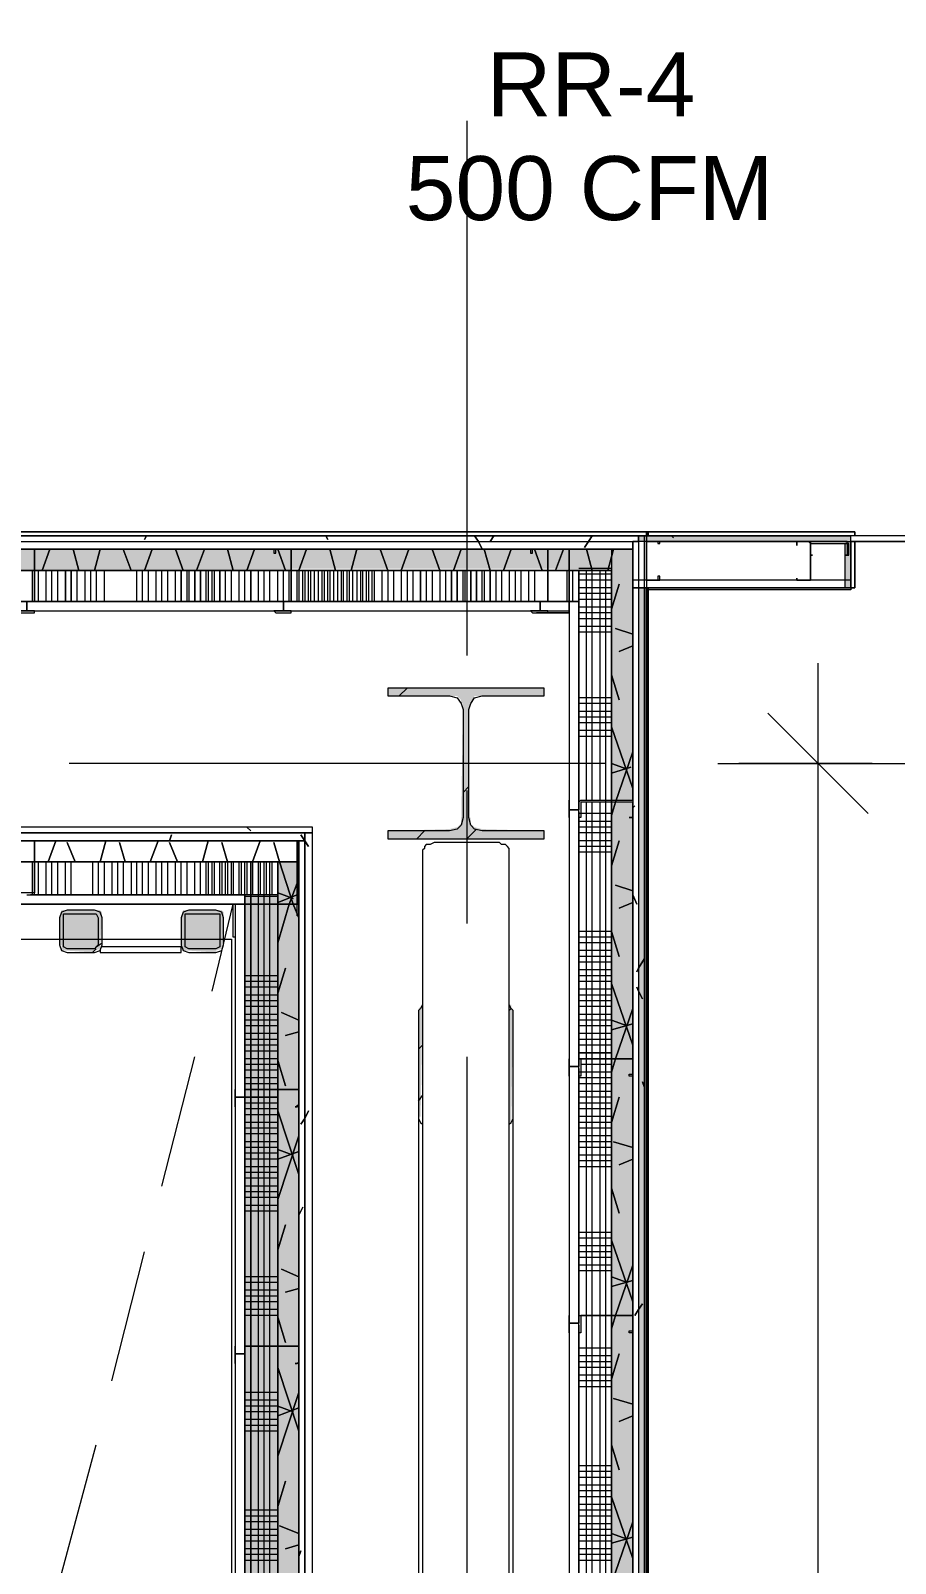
# Model space of a CAD drawing. Header units: metres. Extents: x -2 to 237, y -8 to 52.
# Drawn here: x 43.373 to 45.426, y 31.743 to 35.383 of the extents above; entities that cross this region are included whole.
import ezdxf

# ---------------------------------------------------------------- set-up
doc = ezdxf.new("R2010")
doc.units = ezdxf.units.M
doc.layers.add('HVAC - Ductos', color=5, linetype='Continuous', lineweight=0)
doc.layers.add('PDF3_Text', color=7, linetype='Continuous', lineweight=0)
doc.layers.add('PDF3_Geometry', color=7, linetype='Continuous', lineweight=0, true_color=0xaaaaaa)
doc.layers.add('PDF3_Solid Fills', color=7, linetype='Continuous', lineweight=0, true_color=0xffffff)
doc.styles.add('PDF Helvetica', font='')
doc.styles.get('PDF Helvetica').set_extended_font_data('Helvetica')

msp = doc.modelspace()

# ---------------------------------------------------------------- hatches: boundary and pattern name
at = {"layer": 'PDF3_Solid Fills', "lineweight": 0, "transparency": 33554559}
h = msp.add_hatch(color=256, dxfattribs=at)
h.paths.add_polyline_path([(44.8302, 34.1699), (44.8302, 34.1837), (44.8165, 34.1837), (44.8165, 34.1699)])
h.paths.add_polyline_path([(44.8302, 24.1736), (44.8302, 34.0599), (44.8165, 34.0599), (44.8165, 24.1736)])
for points in [[(44.8348, 34.1699), (45.3069, 34.1699), (45.3069, 34.06), (45.3206, 34.06), (45.3206, 34.1837), (44.8348, 34.1837)], [(41.4339, 34.1058), (41.5852, 34.1058), (43.9872, 34.1012), (43.9915, 34.1012), (43.9915, 34.1058), (44.601, 34.1058), (44.7521, 34.1012), (44.7523, 34.1012), (44.7523, 34.1516), (41.4339, 34.1516)], [(44.5918, 33.8033), (44.5918, 33.8216), (44.2206, 33.8216), (44.2206, 33.8033), (44.3856, 33.8033), (44.3948, 33.7941), (44.3948, 33.7849), (44.3994, 33.7849), (44.3948, 33.5007), (44.3856, 33.4916), (44.3673, 33.4871), (44.2206, 33.4825), (44.2206, 33.4641), (44.5918, 33.4641), (44.5918, 33.4825), (44.4452, 33.4871), (44.4269, 33.4916), (44.4223, 33.4962), (44.4177, 33.4962), (44.4177, 33.5145), (44.4131, 33.5145), (44.4131, 33.7758), (44.4177, 33.7895), (44.4223, 33.7941), (44.4269, 33.8033)], [(44.0052, 24.7786), (43.9594, 24.774), (43.9594, 24.6732), (44.0098, 24.6732), (44.0098, 33.4091), (43.9594, 33.4091), (43.9594, 24.7786)], [(44.0052, 24.7786), (43.9594, 24.774), (43.9594, 24.6732), (44.0098, 24.6732), (44.0098, 33.4091), (43.9594, 33.4091), (43.9594, 24.7786)], [(43.5423, 33.2899), (43.5377, 33.2945), (43.4461, 33.2945), (43.4415, 33.2808), (43.4415, 33.212), (43.4461, 33.212), (43.4461, 33.1983), (43.4598, 33.1983), (43.524, 33.1937), (43.524, 33.1983), (43.5377, 33.2029)], [(43.831, 33.2899), (43.8265, 33.2945), (43.7348, 33.2945), (43.7302, 33.2808), (43.7302, 33.212), (43.7348, 33.212), (43.7348, 33.1983), (43.7485, 33.1983), (43.8127, 33.1937), (43.8127, 33.1983), (43.8265, 33.2029)]]:
    msp.add_hatch(color=256, dxfattribs=at).paths.add_polyline_path(points)
h = msp.add_hatch(color=256, dxfattribs=at)
h.paths.add_polyline_path([(44.7523, 33.5558), (44.8027, 33.5558), (44.8027, 34.1516), (44.7523, 34.1516)])
h.paths.add_polyline_path([(44.8027, 26.8412), (44.7523, 26.8412), (44.7523, 24.0911), (44.8027, 24.0911)])
h.paths.add_polyline_path([(44.7523, 26.8457), (44.8027, 26.8457), (44.8027, 27.4507), (44.7523, 27.4507)])
h.paths.add_polyline_path([(44.7523, 27.4553), (44.8027, 27.4553), (44.8027, 33.5512), (44.7523, 33.5512)])
h = msp.add_hatch(color=256, dxfattribs=at)
h.paths.add_polyline_path([(44.7523, 33.5558), (44.8027, 33.5558), (44.8027, 34.1516), (44.7523, 34.1516)])
h.paths.add_polyline_path([(44.8027, 26.8412), (44.7523, 26.8412), (44.7523, 24.1737), (44.8027, 24.1737)])
h.paths.add_polyline_path([(44.7523, 26.8457), (44.8027, 26.8457), (44.8027, 27.4507), (44.7523, 27.4507)])
h.paths.add_polyline_path([(44.7523, 27.4553), (44.8027, 27.4553), (44.8027, 33.5512), (44.7523, 33.5512)])
h = msp.add_hatch(color=256, dxfattribs=at)
h.paths.add_polyline_path([(43.8814, 24.7786), (43.9593, 24.7786), (43.9593, 33.3312), (43.8814, 33.3312)])
h.paths.add_polyline_path([(43.9593, 24.774), (43.8814, 24.774), (43.8814, 24.7511), (43.9593, 24.7511)])
h = msp.add_hatch(color=256, dxfattribs=at)
h.paths.add_polyline_path([(43.8814, 24.7786), (43.9593, 24.7786), (43.9593, 33.3312), (43.8814, 33.3312)])
h.paths.add_polyline_path([(43.9593, 24.774), (43.8814, 24.774), (43.8814, 24.7511), (43.9593, 24.7511)])
h = msp.add_hatch(color=256, dxfattribs=at)
h.paths.add_polyline_path([(44.5094, 33.0699), (44.5094, 32.7858), (44.514, 32.7949), (44.5185, 33.0598), (44.5185, 33.0608), (44.514, 33.0608), (44.514, 33.0699)])
h.paths.add_polyline_path([(44.294, 32.8041), (44.2986, 32.8041), (44.2986, 32.7903), (44.3031, 33.0653), (44.2986, 33.0653), (44.294, 33.0608)])

# ---------------------------------------------------------------- linework, layer by layer
at = {"layer": 'HVAC - Ductos', "lineweight": 0}
for points in [[(45.2427, 26.204), (45.2427, 33.8812)], [(45.1236, 33.7621), (45.2427, 33.6429), (45.3619, 33.5237)], [(45.0044, 33.6429), (45.2427, 33.6429), (45.481, 33.6429)]]:
    msp.add_lwpolyline(points, dxfattribs=at)
at = {"layer": 'PDF3_Geometry', "lineweight": 0}
for points in [[(7.0265, 47.888), (58.6399, 47.8834), (58.6399, 35.7008), (48.2128, 35.7008), (48.2128, 35.6871), (58.6399, 35.6871), (58.6399, 34.1837), (45.3206, 34.1837), (44.8348, 34.1837), (44.6515, 34.1837), (41.7273, 34.1837)], [(44.4086, 35.1691), (44.4086, 33.8995)], [(41.7548, 34.2937), (41.7548, 34.1837), (44.8348, 34.1837), (44.8348, 34.1929), (45.3298, 34.1929), (45.3298, 34.1837), (45.3298, 34.1929), (44.8348, 34.1929), (44.8348, 34.1837), (44.8348, 34.1653)], [(45.3069, 34.0783), (44.8348, 34.0783), (44.8348, 24.1094), (44.8348, 24.1736), (44.8302, 24.1736), (44.8302, 34.1837), (44.8348, 34.1837), (44.8394, 34.1929), (41.7548, 34.1929), (44.8394, 34.1929), (44.8348, 34.1837), (41.7548, 34.1837), (41.7548, 34.2754), (41.7548, 34.2891)], [(44.8165, 34.1837), (44.8027, 34.1837), (44.6515, 34.1837), (41.4019, 34.1837), (41.2552, 34.1837), (41.2552, 32.6666), (41.1589, 32.6666), (41.1589, 34.1837), (41.1452, 34.1837), (41.1452, 32.6712), (41.1589, 32.6712), (41.1589, 32.6666), (41.2552, 32.6666)], [(41.4019, 34.1699), (41.4019, 34.1837), (44.8302, 34.1837), (41.7273, 34.1837)], [(58.6399, 34.1699), (45.3206, 34.1699), (45.3206, 34.0599), (45.3298, 34.0599), (45.3298, 34.1699), (45.3298, 34.0599), (45.3206, 34.0599), (45.3206, 34.1699), (45.3206, 34.1837), (44.8348, 34.1837), (45.3206, 34.1837), (44.8348, 34.1837), (44.8348, 34.1699), (44.8302, 34.1699), (44.8302, 34.1837), (44.8302, 34.1699), (44.8165, 34.1699), (44.8027, 34.1699), (44.8027, 34.1516), (44.7523, 34.1516), (44.6515, 34.1516), (44.601, 34.1516), (44.7523, 34.1516), (44.7523, 34.1012), (44.6515, 34.1012), (44.601, 34.1012), (43.9915, 34.1012), (43.3818, 34.1012), (42.7723, 34.1012)], [(44.6515, 34.1837), (44.8027, 34.1837), (44.8165, 34.1837), (44.8302, 34.1837)], [(44.8348, 34.1837), (44.8302, 34.1837), (44.8348, 34.1837)], [(45.3206, 34.1837), (44.8348, 34.1837), (45.3206, 34.1837)], [(45.2198, 34.1699), (45.3206, 34.1699), (45.3206, 34.1837), (44.8348, 34.1837)], [(44.8348, 23.9902), (44.8348, 23.9857), (45.261, 23.9857), (45.3756, 23.9857), (45.3756, 24.1094), (44.8348, 24.1094), (44.8348, 34.0599), (45.3206, 34.0599), (45.3206, 34.1699), (58.6399, 34.1699), (58.6399, 24.0086), (57.0037, 24.0086), (57.0037, 23.9902), (58.6399, 23.9902), (58.6399, 22.5006), (57.5812, 22.5006), (57.5812, 22.4869), (58.6399, 22.4869), (58.6399, 10.1851), (7.0265, 10.1851)], [(44.8348, 24.0086), (41.4202, 24.0086), (41.4202, 24.0224), (41.5852, 24.0224), (42.1627, 24.0224), (41.5852, 24.0224), (41.4339, 24.0224), (41.4339, 24.0728), (41.4339, 24.1736), (41.4339, 34.005), (41.4339, 34.1012), (41.4339, 34.1516), (42.1214, 34.1516), (41.4202, 34.1516), (41.4202, 34.1699), (44.8027, 34.1699), (44.8027, 34.1516), (44.601, 34.1516)], [(45.7882, 24.0086), (45.7882, 23.9902), (45.4077, 23.9902), (45.4077, 24.0086), (44.8348, 24.0086), (44.8348, 23.9948), (44.8348, 23.9994), (44.8348, 24.0086), (41.4202, 24.0086), (41.4202, 24.0224), (41.4202, 24.1736), (41.4202, 34.005), (41.4202, 34.1516), (41.4202, 34.1699), (44.6515, 34.1699), (44.8027, 34.1699), (44.8165, 34.1699)], [(43.9548, 34.1516), (43.3818, 34.1516)], [(44.5644, 34.1516), (43.9915, 34.1516)], [(44.8027, 33.5558), (44.8027, 34.1516), (44.7523, 34.1516), (44.7523, 33.5512), (44.7523, 32.9416), (44.7523, 32.332), (44.7523, 31.7224), (44.7523, 31.1128), (44.7523, 30.5033), (44.7523, 29.8937), (44.7523, 29.2841), (44.7523, 28.6745)], [(45.3069, 34.1699), (45.2198, 34.1699), (45.3206, 34.1699), (45.3206, 34.0783), (44.8348, 34.0783), (44.8027, 34.0783)], [(44.8027, 34.0599), (44.8027, 33.5558), (44.8027, 34.1516), (44.8027, 34.1699), (44.8165, 34.1699), (44.8165, 24.1736), (44.8027, 24.1736), (44.8027, 24.4028), (44.8027, 25.0124), (44.8027, 25.622), (44.8027, 26.2316), (44.8027, 26.8412), (44.8027, 26.2316), (44.8027, 25.622), (44.8027, 25.0124), (44.8027, 24.4028), (44.8027, 24.1736), (44.8165, 24.1736)], [(44.8623, 34.1699), (45.1923, 34.1699)], [(45.3069, 34.0599), (45.3069, 34.1653)], [(42.7723, 34.1012), (43.3818, 34.1012), (43.9915, 34.1012), (44.601, 34.1012), (44.6515, 34.1012), (44.6744, 34.1012), (44.7523, 34.1012), (44.7523, 33.5512), (44.7523, 32.9416), (44.7523, 32.332), (44.7523, 31.7224)], [(44.7523, 28.6745), (44.7523, 29.2841), (44.7523, 29.8937), (44.7523, 30.5033), (44.7523, 31.1128), (44.7523, 31.7224), (44.7523, 32.332), (44.7523, 32.9416), (44.7523, 33.5512), (44.7523, 34.1012), (44.6744, 34.1012), (44.6744, 33.5329), (44.6744, 34.0279), (44.6515, 34.0279), (44.6515, 24.1736)], [(44.8302, 34.0599), (44.8302, 24.1736), (44.8348, 24.1736), (44.8348, 24.1506), (44.8348, 24.1094), (44.8394, 24.114), (45.3756, 24.114), (45.3756, 24.1094), (45.3756, 23.9994), (45.3756, 23.9857), (45.261, 23.9857), (44.8348, 23.9857), (44.8348, 23.9902), (41.9289, 23.9902), (44.8348, 23.9902), (44.8348, 23.9948), (41.9106, 23.9948), (41.9106, 23.8986), (41.1452, 23.8986)], [(44.8165, 34.0599), (44.8165, 24.1736), (44.8302, 24.1736)], [(45.3206, 34.0599), (45.0273, 34.0599), (45.3206, 34.0599), (45.3206, 34.0553), (44.8348, 34.0553), (44.8348, 34.0599), (45.3069, 34.0599), (45.3206, 34.0599), (45.3206, 34.0553), (44.8348, 34.0553), (44.8348, 34.0599)], [(44.8348, 34.0599), (45.3206, 34.0599), (44.8348, 34.0599)], [(41.5622, 33.4091), (41.5622, 33.4595), (41.5622, 34.005), (41.5622, 34.0279), (41.5852, 34.0279), (42.1627, 34.0279), (42.7723, 34.0279), (43.3818, 34.0279), (43.9915, 34.0279), (44.601, 34.0279), (44.6515, 34.0279), (44.6744, 34.0279), (44.6744, 33.5329)], [(41.5852, 24.1736), (41.5852, 24.5906), (44.0418, 24.5906), (44.0418, 24.609), (44.0418, 24.774), (44.0418, 33.3083), (44.0418, 33.4779), (44.0418, 33.4916), (41.5852, 33.4916), (41.5852, 34.005), (44.6515, 34.005), (44.6515, 24.1736)], [(44.2481, 33.8033), (44.2665, 33.8216)], [(44.7386, 33.6429), (43.4644, 33.6429)], [(45.3711, 33.6429), (45.0548, 33.6429)], [(44.3994, 33.5741), (44.4131, 33.5879)], [(44.4086, 33.5787), (44.4086, 33.2625)], [(44.6515, 33.5512), (44.6515, 33.5558), (44.6515, 33.5512)], [(44.6744, 33.5283), (44.6744, 32.9233)], [(44.8027, 27.4553), (44.8027, 28.0649), (44.8027, 28.6745), (44.8027, 29.2841), (44.8027, 29.8937), (44.8027, 30.5033), (44.8027, 31.1128), (44.8027, 31.7224), (44.8027, 32.332), (44.8027, 32.9416), (44.8027, 33.5512)], [(43.9594, 28.6012), (43.9594, 29.2108), (43.9594, 29.8203), (43.9594, 30.43), (43.9594, 31.0395), (43.9594, 31.6491), (43.9594, 32.2587), (43.9594, 32.8683), (43.9594, 33.3083), (43.9594, 33.3312), (43.9594, 33.4091), (43.3818, 33.4091), (42.7723, 33.4091), (42.1627, 33.4091), (41.5852, 33.4091), (41.5622, 33.4091), (41.5622, 33.4595), (41.5852, 33.4595)], [(44.0098, 24.774), (44.0098, 33.3083), (44.0098, 33.4091), (44.0098, 33.4595), (41.5852, 33.4595), (41.5852, 33.4779), (44.0235, 33.4779), (44.0235, 33.4595), (44.0235, 33.3083), (44.0235, 24.774)], [(43.3452, 33.4595), (43.3818, 33.4595), (43.3818, 33.3358), (43.3406, 33.3358)], [(43.3635, 33.3312), (43.3818, 33.3312), (43.3818, 33.3358), (43.3818, 33.4595), (43.3452, 33.4595)], [(44.2894, 33.4641), (44.3077, 33.4825)], [(44.4086, 33.4641), (44.4314, 33.4871)], [(44.5094, 29.4674), (44.5094, 33.4366), (44.5094, 33.4412), (44.5048, 33.4458), (44.5002, 33.4504), (44.4956, 33.4504), (44.491, 33.4504), (44.4864, 33.455), (44.3306, 33.455), (44.3214, 33.4504), (44.3168, 33.4504), (44.3123, 33.4504), (44.3077, 33.4458), (44.3077, 33.4412), (44.3031, 33.4366), (44.3031, 29.4674)], [(43.8585, 33.3083), (43.8814, 33.3083), (43.8814, 24.7786), (43.8814, 33.3083), (43.8814, 33.3312), (43.3727, 33.3312), (43.8814, 33.3312), (43.8814, 33.3083), (41.5852, 33.3083), (41.5852, 33.3312), (42.1306, 33.3312), (41.5852, 33.3312), (41.5622, 33.3312), (41.5622, 33.4091), (41.5852, 33.4091), (42.1627, 33.4091), (42.7723, 33.4091), (43.3818, 33.4091), (43.9594, 33.4091), (43.9594, 33.3312), (43.3727, 33.3312)], [(44.0098, 24.6732), (44.0098, 33.4091), (44.0052, 33.4091), (43.9594, 33.4091), (43.9594, 33.3083), (43.9594, 32.8683), (43.9594, 32.2587), (43.9594, 31.6491), (43.9594, 31.0395), (43.9594, 30.43), (43.9594, 29.8203), (43.9594, 29.2108), (43.9594, 28.6012)], [(43.9594, 27.9916), (43.9594, 28.6012), (43.9594, 29.2108), (43.9594, 29.8203), (43.9594, 30.43), (43.9594, 31.0395), (43.9594, 31.6491), (43.9594, 32.2587), (43.9594, 32.8683), (43.9594, 33.3083), (43.9594, 33.3312), (43.8814, 33.3312), (43.8814, 33.3083), (43.8814, 24.7786)], [(41.5852, 32.4374), (41.5852, 33.3083), (43.8585, 33.3083)], [(43.3635, 33.3083), (43.3818, 33.3083), (43.3452, 33.3083)], [(43.3452, 33.3083), (43.3818, 33.3083), (43.3635, 33.3083)], [(43.8035, 33.102), (43.854, 33.3083)], [(41.6585, 33.2257), (43.8494, 33.2257), (43.8494, 30.5262), (41.6585, 30.5262), (41.6585, 33.2257), (43.8494, 33.2257), (43.8494, 30.5262), (41.6585, 30.5262), (41.6585, 33.2257), (41.6677, 33.2303)], [(43.5194, 33.1937), (43.5285, 33.2029)], [(43.5285, 33.2075), (43.5423, 33.2166)], [(43.5377, 33.1983), (43.5377, 33.1937), (43.7302, 33.1937), (43.7302, 33.2075), (43.5423, 33.2075)], [(43.8585, 33.2303), (43.8585, 24.852)], [(43.8585, 33.2303), (43.8585, 24.852)], [(44.3031, 33.0699), (44.2986, 33.0608), (44.294, 33.0562), (44.294, 33.047), (44.294, 33.0379), (44.294, 32.8133), (44.294, 32.8041), (44.294, 32.7995), (44.2986, 32.7903), (44.3031, 32.7858)], [(44.5094, 32.7858), (44.514, 32.7903), (44.5186, 32.7995), (44.5186, 32.8041), (44.5186, 32.8133), (44.5186, 33.0379), (44.5186, 33.047), (44.5186, 33.0562), (44.514, 33.0608), (44.5094, 33.0699)], [(44.5094, 33.0562), (44.514, 33.0608)], [(43.6844, 32.6391), (43.7622, 32.9462)], [(44.294, 32.9645), (44.3031, 32.9737)], [(44.4086, 32.9462), (44.4086, 31.6766)], [(44.6744, 32.9187), (44.6744, 32.3137)], [(44.6515, 32.905), (44.6515, 32.9004), (44.6515, 32.905)], [(44.294, 32.8407), (44.3031, 32.8545)], [(43.8585, 32.8316), (43.8585, 32.827), (43.8585, 32.8316)], [(43.8585, 32.8316), (43.8585, 32.827), (43.8585, 32.8316)], [(44.294, 32.8133), (44.294, 29.3254), (44.294, 29.3208), (44.294, 29.3162), (44.2986, 29.3116), (44.3077, 29.307), (44.3123, 29.3024), (44.3214, 29.3024), (44.491, 29.3024), (44.5002, 29.3024), (44.5048, 29.307), (44.514, 29.3116), (44.5186, 29.3162), (44.5186, 29.3208), (44.5186, 29.3254), (44.5186, 32.8133)], [(43.5652, 32.1762), (43.6431, 32.4833)], [(44.6515, 32.3137), (44.6515, 32.3183)], [(44.6515, 32.2953), (44.6515, 32.2907), (44.6515, 32.2953)], [(44.6744, 32.3091), (44.6744, 31.7041)], [(43.4461, 31.7179), (43.5285, 32.0249)]]:
    msp.add_lwpolyline(points, dxfattribs=at)
for points in [[(41.4019, 34.1699), (44.8165, 34.1699), (44.8165, 34.1837), (41.4019, 34.1837)], [(44.8165, 24.1736), (44.8302, 24.1736), (44.8302, 34.1837), (44.8165, 34.1837)], [(44.8394, 34.1929), (44.8394, 34.1837)], [(44.8806, 34.1837), (44.8852, 34.1837), (44.8944, 34.1837), (44.9081, 34.1837), (44.9219, 34.1837), (44.9356, 34.1837), (44.9494, 34.1837), (44.9631, 34.1837), (44.9769, 34.1837), (44.986, 34.1837), (44.9906, 34.1837), (44.986, 34.1837), (44.9769, 34.1837), (44.9631, 34.1837), (44.9494, 34.1837), (44.9356, 34.1837), (44.9219, 34.1837), (44.9081, 34.1837), (44.8944, 34.1837), (44.8852, 34.1837)], [(44.8806, 34.1837), (44.8852, 34.1837), (44.8944, 34.1837), (44.9081, 34.1837), (44.9219, 34.1837), (44.9356, 34.1837), (44.9494, 34.1837), (44.9631, 34.1837), (44.9769, 34.1837), (44.986, 34.1837), (44.9906, 34.1837), (44.986, 34.1837), (44.9769, 34.1837), (44.9631, 34.1837), (44.9494, 34.1837), (44.9356, 34.1837), (44.9219, 34.1837), (44.9081, 34.1837), (44.8944, 34.1837), (44.8852, 34.1837)], [(45.0273, 34.1837), (45.0364, 34.1837), (45.0456, 34.1837), (45.0548, 34.1837), (45.0686, 34.1837), (45.0869, 34.1837), (45.1006, 34.1837), (45.1144, 34.1837), (45.1282, 34.1837), (45.1373, 34.1837), (45.1418, 34.1837), (45.1373, 34.1837), (45.1282, 34.1837), (45.1144, 34.1837), (45.1006, 34.1837), (45.0869, 34.1837), (45.0686, 34.1837), (45.0548, 34.1837), (45.0456, 34.1837), (45.0364, 34.1837)], [(45.0273, 34.1837), (45.0364, 34.1837), (45.0456, 34.1837), (45.0548, 34.1837), (45.0686, 34.1837), (45.0869, 34.1837), (45.1006, 34.1837), (45.1144, 34.1837), (45.1282, 34.1837), (45.1373, 34.1837), (45.1418, 34.1837), (45.1373, 34.1837), (45.1282, 34.1837), (45.1144, 34.1837), (45.1006, 34.1837), (45.0869, 34.1837), (45.0686, 34.1837), (45.0548, 34.1837), (45.0456, 34.1837), (45.0364, 34.1837)], [(43.3406, 34.0279), (43.3635, 34.0279), (43.3635, 34.005), (43.3818, 34.005), (43.3452, 34.005), (43.3406, 34.005), (43.3452, 34.005), (43.3498, 34.005), (43.3452, 34.005), (43.3406, 34.005), (43.3452, 34.0004), (43.3818, 34.0004), (43.3818, 34.005), (43.3635, 34.005), (43.3635, 34.0279), (43.3818, 34.0279), (43.3818, 34.1516), (43.3452, 34.1516), (43.3406, 34.1516), (43.3406, 34.1425), (43.3406, 34.1516), (43.3452, 34.1516), (43.3818, 34.1516), (43.3818, 34.0279)], [(43.9548, 34.1516), (43.3818, 34.1516)], [(43.9502, 34.0279), (43.9731, 34.0279), (43.9731, 34.005), (43.9915, 34.005), (43.9548, 34.005), (43.9594, 34.005), (43.9548, 34.005), (43.9502, 34.005), (43.9548, 34.0004), (43.9915, 34.0004), (43.9915, 34.005), (43.9731, 34.005), (43.9731, 34.0279), (43.9915, 34.0279), (43.9915, 34.1516), (43.9548, 34.1516), (43.9502, 34.1516), (43.9502, 34.1425), (43.9548, 34.1425), (43.9548, 34.1516), (43.9915, 34.1516), (43.9915, 34.0279)], [(44.5644, 34.1516), (43.9915, 34.1516)], [(44.5598, 34.0279), (44.5827, 34.0279), (44.5827, 34.005), (44.601, 34.005), (44.5644, 34.005), (44.569, 34.005), (44.5644, 34.005), (44.5598, 34.005), (44.5644, 34.0004), (44.601, 34.0004), (44.601, 34.005), (44.5827, 34.005), (44.5827, 34.0279), (44.601, 34.0279), (44.601, 34.1516), (44.5644, 34.1516), (44.5598, 34.1516), (44.5598, 34.1425), (44.5644, 34.1425), (44.5644, 34.1516), (44.601, 34.1516), (44.601, 34.0279)], [(44.6515, 34.1516), (44.624, 34.1516), (44.6515, 34.1516), (44.6515, 34.0004), (44.5736, 34.0004), (44.6515, 34.0004)], [(44.6515, 34.1516), (44.6515, 34.0783), (44.6515, 34.1516), (44.8027, 34.1516)], [(44.8027, 34.1287), (44.8027, 34.1516)], [(44.8027, 34.0783), (44.8027, 34.1516), (44.8027, 34.0783), (44.8027, 34.0599), (44.8165, 34.0599), (44.8302, 34.0599), (44.8348, 34.0599), (44.8027, 34.0599)], [(44.8668, 34.1699), (44.8348, 34.1699), (44.8348, 34.1653), (44.8348, 34.0783), (44.8668, 34.0783), (44.8668, 34.0875), (44.8623, 34.0875), (44.8623, 34.0783), (44.8348, 34.0783), (44.8348, 34.1653), (44.8348, 34.1699), (44.8623, 34.1699), (44.8623, 34.1653), (44.8668, 34.1653)], [(44.8623, 34.1699), (45.1923, 34.1699)], [(45.1923, 34.0783), (45.2198, 34.0783), (45.2244, 34.0783), (45.2244, 34.1653), (45.2244, 34.1699), (45.2198, 34.1699), (45.1923, 34.1699), (45.1923, 34.1608), (45.1923, 34.1699), (45.2198, 34.1699), (45.2244, 34.1653), (45.2244, 34.0783), (45.2198, 34.0783), (45.1923, 34.0783), (45.1923, 34.0829)], [(45.316, 34.1379), (45.316, 34.1653), (45.3114, 34.1653), (45.3114, 34.1699), (45.2244, 34.1699), (45.2244, 34.1653), (45.2244, 34.1379), (45.229, 34.1379), (45.2244, 34.1379), (45.2244, 34.1653), (45.3114, 34.1653), (45.3114, 34.1379), (45.3069, 34.1379)], [(41.4843, 34.0279), (41.5852, 34.0279), (42.1627, 34.0279), (42.7723, 34.0279), (43.3818, 34.0279), (43.9915, 34.0279), (44.601, 34.0279), (44.6515, 34.0279), (44.6744, 34.0279), (44.6744, 34.1012), (44.6515, 34.1012), (44.601, 34.1012), (43.9915, 34.1012), (43.3818, 34.1012), (42.7723, 34.1012), (42.1627, 34.1012), (41.5852, 34.1012), (41.4843, 34.1012)], [(44.8348, 34.0783), (44.8348, 34.0599), (45.3206, 34.0599), (45.3206, 34.0783)], [(44.8394, 24.114), (44.8394, 34.0599), (44.8394, 24.114), (45.3756, 24.114), (45.3756, 24.1094), (44.8348, 24.1094), (44.8348, 33.9362), (44.8348, 24.1094)], [(44.9906, 34.0599), (44.986, 34.0599), (44.9769, 34.0599), (44.9631, 34.0599), (44.9494, 34.0599), (44.9356, 34.0599), (44.9219, 34.0599), (44.9081, 34.0599), (44.8944, 34.0599), (44.8852, 34.0599), (44.8806, 34.0599), (44.8852, 34.0599), (44.8944, 34.0599), (44.9081, 34.0599), (44.9219, 34.0599), (44.9356, 34.0599), (44.9494, 34.0599), (44.9631, 34.0599), (44.9769, 34.0599), (44.986, 34.0599)], [(44.9906, 34.0599), (44.986, 34.0599), (44.9769, 34.0599), (44.9631, 34.0599), (44.9494, 34.0599), (44.9356, 34.0599), (44.9219, 34.0599), (44.9081, 34.0599), (44.8944, 34.0599), (44.8852, 34.0599), (44.8806, 34.0599), (44.8852, 34.0599), (44.8944, 34.0599), (44.9081, 34.0599), (44.9219, 34.0599), (44.9356, 34.0599), (44.9494, 34.0599), (44.9631, 34.0599), (44.9769, 34.0599), (44.986, 34.0599)], [(45.1418, 34.0599), (45.1373, 34.0599), (45.1282, 34.0599), (45.1144, 34.0599), (45.1006, 34.0599), (45.0869, 34.0599), (45.0686, 34.0599), (45.0548, 34.0599), (45.0456, 34.0599), (45.0364, 34.0599), (45.0273, 34.0599), (45.0364, 34.0599), (45.0456, 34.0599), (45.0548, 34.0599), (45.0686, 34.0599), (45.0869, 34.0599), (45.1006, 34.0599), (45.1144, 34.0599), (45.1282, 34.0599), (45.1373, 34.0599)], [(45.1418, 34.0599), (45.1373, 34.0599), (45.1282, 34.0599), (45.1144, 34.0599), (45.1006, 34.0599), (45.0869, 34.0599), (45.0686, 34.0599), (45.0548, 34.0599), (45.0456, 34.0599), (45.0364, 34.0599), (45.0273, 34.0599), (45.0364, 34.0599), (45.0456, 34.0599), (45.0548, 34.0599), (45.0686, 34.0599), (45.0869, 34.0599), (45.1006, 34.0599), (45.1144, 34.0599), (45.1282, 34.0599), (45.1373, 34.0599)], [(44.6515, 34.005), (44.6515, 34.0279), (44.601, 34.0279), (43.9915, 34.0279), (43.3818, 34.0279), (42.7723, 34.0279), (42.1627, 34.0279), (41.5852, 34.0279), (41.5622, 34.0279), (41.5622, 34.005), (41.5852, 34.005)], [(44.5918, 33.8216), (44.2206, 33.8216), (44.2206, 33.8033), (44.3673, 33.8033), (44.3856, 33.7987), (44.3948, 33.7849), (44.3994, 33.7712), (44.3994, 33.5145), (44.3948, 33.4962), (44.3856, 33.4871), (44.3673, 33.4825), (44.2206, 33.4825), (44.2206, 33.4641), (44.5918, 33.4641), (44.5918, 33.4825), (44.4452, 33.4825), (44.4269, 33.4871), (44.4177, 33.4962), (44.4131, 33.5145), (44.4131, 33.7712), (44.4177, 33.7849), (44.4269, 33.7987), (44.4452, 33.8033), (44.5918, 33.8033)], [(44.6744, 33.5329), (44.656, 33.5329), (44.6515, 33.5329), (44.6515, 33.5512), (44.6515, 33.5145), (44.6515, 33.5191), (44.6515, 33.5145), (44.6515, 33.5512), (44.6515, 33.5329), (44.656, 33.5329), (44.6744, 33.5329), (44.6744, 33.5512), (44.679, 33.5558), (44.8027, 33.5558), (44.8027, 33.5512), (44.8027, 33.5145), (44.7936, 33.5145), (44.8027, 33.5145), (44.8027, 33.5512), (44.679, 33.5512), (44.679, 33.5145), (44.6744, 33.5145)], [(44.6744, 33.5283), (44.6744, 32.9233)], [(44.8027, 27.4553), (44.8027, 28.0649), (44.8027, 28.6745), (44.8027, 29.2841), (44.8027, 29.8937), (44.8027, 30.5033), (44.8027, 31.1128), (44.8027, 31.7224), (44.8027, 32.332), (44.8027, 32.9416), (44.8027, 33.5512), (44.8027, 32.9416), (44.8027, 32.332), (44.8027, 31.7224), (44.8027, 31.1128), (44.8027, 30.5033), (44.8027, 29.8937), (44.8027, 29.2841), (44.8027, 28.6745), (44.8027, 28.0649)], [(41.5852, 33.4779), (44.0418, 33.4779), (44.0418, 33.4916), (41.5852, 33.4916)], [(44.0098, 33.4595), (41.5622, 33.4595), (41.5622, 33.4091), (41.5852, 33.4091), (42.1627, 33.4091), (42.7723, 33.4091), (43.3818, 33.4091), (44.0052, 33.4091), (44.0098, 33.4091)], [(41.5852, 33.4595), (44.0235, 33.4595), (44.0235, 33.4779), (41.5852, 33.4779)], [(44.0052, 33.4595), (43.9823, 33.4595), (44.0052, 33.4595), (44.0052, 33.3083), (43.9318, 33.3083), (44.0052, 33.3083)], [(44.0098, 33.4595), (44.0098, 24.6228), (44.0235, 24.6228), (44.0235, 33.4595)], [(44.0235, 33.4779), (44.0235, 24.609), (44.0418, 24.609), (44.0418, 33.4779)], [(43.5423, 33.2762), (43.5377, 33.2899), (43.524, 33.2945), (43.4598, 33.2945), (43.4461, 33.2899), (43.4415, 33.2762), (43.4415, 33.212), (43.4461, 33.1983), (43.4598, 33.1937), (43.524, 33.1937), (43.5377, 33.1983), (43.5423, 33.212)], [(43.4598, 33.2854), (43.524, 33.2854), (43.5285, 33.2854), (43.5331, 33.2762), (43.5331, 33.212), (43.5285, 33.2075), (43.524, 33.2029), (43.4598, 33.2029), (43.4506, 33.2075), (43.4506, 33.212), (43.4506, 33.2762), (43.4506, 33.2854)], [(43.831, 33.2762), (43.8265, 33.2899), (43.8127, 33.2945), (43.7485, 33.2945), (43.7348, 33.2899), (43.7302, 33.2762), (43.7302, 33.212), (43.7348, 33.1983), (43.7485, 33.1937), (43.8127, 33.1937), (43.8265, 33.1983), (43.831, 33.212)], [(43.7485, 33.2854), (43.8127, 33.2854), (43.8219, 33.2854), (43.8219, 33.2762), (43.8219, 33.212), (43.8219, 33.2075), (43.8127, 33.2029), (43.7485, 33.2029), (43.7394, 33.2075), (43.7394, 33.212), (43.7394, 33.2762), (43.7394, 33.2854)], [(44.0098, 33.2808), (44.0052, 33.2808), (44.0052, 33.3083), (43.8585, 33.3083), (43.8585, 33.2303), (43.854, 33.2303), (43.854, 33.3083), (44.0098, 33.3083)], [(44.6744, 32.9233), (44.656, 32.9233), (44.6515, 32.9233), (44.6515, 32.9416), (44.6515, 32.905), (44.6515, 32.9095), (44.6515, 32.905), (44.6515, 32.9416), (44.6515, 32.9233), (44.656, 32.9233), (44.6744, 32.9233), (44.6744, 32.9416), (44.679, 32.9416), (44.8027, 32.9416), (44.8027, 32.905), (44.8027, 32.9004), (44.7936, 32.9004), (44.7936, 32.905), (44.8027, 32.905), (44.8027, 32.9416), (44.679, 32.9416), (44.679, 32.9004), (44.6744, 32.9004)], [(44.6744, 32.9187), (44.6744, 32.3137)], [(43.8814, 32.8499), (43.8585, 32.8499), (43.8585, 32.8683), (43.8585, 32.8316), (43.8585, 32.8362), (43.8585, 32.8316), (43.8585, 32.8683), (43.8585, 32.8499), (43.8814, 32.8499), (43.8814, 32.8683), (44.0052, 32.8683), (44.0098, 32.8683), (44.0098, 32.8316), (44.0098, 32.827), (44.0052, 32.827), (44.0006, 32.827), (44.0052, 32.827), (44.0052, 32.8316), (44.0098, 32.8316), (44.0098, 32.8683), (44.0052, 32.8683), (43.8814, 32.8683), (43.8814, 32.827)], [(44.6744, 32.3137), (44.656, 32.3137), (44.6515, 32.3137), (44.6515, 32.332), (44.6515, 32.2953), (44.6515, 32.2999), (44.6515, 32.2953), (44.6515, 32.332), (44.6515, 32.3137), (44.656, 32.3137), (44.6744, 32.3137), (44.6744, 32.332), (44.679, 32.332), (44.8027, 32.332), (44.8027, 32.2953), (44.8027, 32.2907), (44.7936, 32.2907), (44.7936, 32.2953), (44.8027, 32.2953), (44.8027, 32.332), (44.679, 32.332), (44.679, 32.2907), (44.6744, 32.2907)], [(44.6744, 32.3091), (44.6744, 31.7041)], [(43.8814, 32.2403), (43.8585, 32.2403), (43.8585, 32.2587), (43.8585, 32.2174), (43.8585, 32.2266), (43.8585, 32.2174), (43.8585, 32.2587), (43.8585, 32.2403), (43.8814, 32.2403), (43.8814, 32.2587), (44.0052, 32.2587), (44.0098, 32.2587), (44.0098, 32.222), (44.0098, 32.2174), (44.0052, 32.2174), (44.0006, 32.2174), (44.0052, 32.2174), (44.0098, 32.222), (44.0098, 32.2587), (44.0052, 32.2587), (43.8814, 32.2587), (43.8814, 32.2174)]]:
    msp.add_lwpolyline(points, close=True, dxfattribs=at)
at = {"layer": 'PDF3_Geometry', "color": 254, "lineweight": 0, "true_color": 0xeaeaea}
for points in [[(43.6431, 34.1745), (43.6477, 34.1837)], [(44.074, 34.1837), (44.0785, 34.1745)], [(44.4269, 34.1837), (44.436, 34.1699), (44.4452, 34.1516), (44.436, 34.1699)], [(44.4636, 34.1699), (44.4727, 34.1837)], [(44.6973, 34.1699), (44.7064, 34.1837), (44.6973, 34.1699), (44.6881, 34.1562)], [(43.4552, 34.1012), (43.4552, 34.0279)], [(43.469, 34.1012), (43.469, 34.0279)], [(43.7302, 34.1012), (43.7302, 34.0279)], [(43.7622, 34.1012), (43.7622, 34.0279)], [(43.776, 34.1012), (43.776, 34.0279)], [(43.8219, 34.1012), (43.8219, 34.0279)], [(43.8952, 34.1012), (43.8952, 34.0279)], [(44.2986, 34.0279), (44.2986, 34.1012)], [(44.3719, 34.1012), (44.3719, 34.0279)], [(44.3856, 34.1012), (44.3856, 34.0279)], [(44.4177, 34.1012), (44.4177, 34.0279)], [(44.4314, 34.1012), (44.4314, 34.0279)], [(44.4636, 34.1012), (44.4636, 34.0279)], [(44.8027, 33.5375), (44.8073, 33.5421)], [(43.886, 33.4916), (43.8952, 33.4825)], [(43.7027, 33.4595), (43.7073, 33.4733)], [(44.0144, 33.4733), (44.0235, 33.4595), (44.0327, 33.4458), (44.0235, 33.4595)], [(43.8952, 33.4091), (43.8952, 33.3312)], [(43.8952, 33.3312), (43.8952, 33.3083), (43.8952, 32.8683), (43.8952, 32.2587), (43.8952, 31.6491), (43.8952, 31.0395), (43.8952, 30.43), (43.8952, 29.8203), (43.8952, 29.2108), (43.8952, 28.6012), (43.8952, 27.9916), (43.8952, 28.6012), (43.8952, 29.2108), (43.8952, 29.8203), (43.8952, 30.43), (43.8952, 31.0395), (43.8952, 31.6491), (43.8952, 32.2587), (43.8952, 32.8683), (43.8952, 33.3083)], [(44.8027, 33.3312), (44.8119, 33.3083)], [(44.8165, 33.157), (44.8302, 33.18), (44.8165, 33.157), (44.8119, 33.1479)], [(44.8165, 33.102), (44.8256, 33.0837), (44.8165, 33.102), (44.8119, 33.1112)], [(44.6744, 32.9553), (44.7523, 32.9553)], [(44.8256, 32.8866), (44.8302, 32.8729)], [(43.8814, 32.8499), (43.9594, 32.8499)], [(44.0235, 32.7995), (44.0327, 32.8179), (44.0235, 32.7995), (44.0144, 32.7858)], [(44.8027, 32.7216), (44.8027, 32.717)], [(44.0098, 32.5703), (44.019, 32.5887)], [(44.8165, 32.3458), (44.8256, 32.3595), (44.8165, 32.3458), (44.8073, 32.332)], [(44.0098, 32.2679), (44.0098, 32.2587)], [(44.0098, 31.7591), (44.0144, 31.7729)]]:
    msp.add_lwpolyline(points, close=True, dxfattribs=at)
at = {"layer": 'PDF3_Geometry', "color": 7, "lineweight": 0, "true_color": 0xffffff}
msp.add_lwpolyline([(44.8944, 34.1837), (44.899, 34.1791)], close=True, dxfattribs=at)
at = {"layer": 'PDF3_Geometry', "color": 254, "lineweight": 0, "true_color": 0xdddddd}
for points in [[(43.4185, 34.1516), (43.4002, 34.1012)], [(43.4735, 34.1516), (43.4872, 34.1012)], [(43.5377, 34.1516), (43.524, 34.1012)], [(43.5927, 34.1516), (43.611, 34.1012)], [(43.6614, 34.1516), (43.6431, 34.1012)], [(43.7165, 34.1516), (43.7348, 34.1012)], [(43.7852, 34.1516), (43.7668, 34.1012)], [(43.8402, 34.1516), (43.854, 34.1012)], [(43.9044, 34.1516), (43.886, 34.1012)], [(43.9594, 34.1516), (43.9777, 34.1012)], [(44.0281, 34.1516), (44.0098, 34.1012)], [(44.0831, 34.1516), (44.0969, 34.1012)], [(44.1473, 34.1516), (44.1336, 34.1012)], [(44.2023, 34.1516), (44.2206, 34.1012)], [(44.2711, 34.1516), (44.2527, 34.1012)], [(44.326, 34.1516), (44.3444, 34.1012)], [(44.3948, 34.1516), (44.3765, 34.1012)], [(44.4498, 34.1516), (44.4636, 34.1012)], [(44.514, 34.1516), (44.4956, 34.1012)], [(44.569, 34.1516), (44.5873, 34.1012)], [(44.6377, 34.1516), (44.6194, 34.1012)], [(44.6927, 34.1516), (44.7064, 34.1012)], [(44.7568, 34.1516), (44.7523, 34.1333), (44.7431, 34.1012), (44.7523, 34.1333)], [(44.7706, 34.0691), (44.7523, 34.0095)], [(44.7614, 33.9637), (44.8027, 33.9499)], [(44.8027, 33.9225), (44.7706, 33.9087)], [(44.7523, 33.8537), (44.7706, 33.7941)], [(44.7523, 33.73), (44.8027, 33.5833)], [(44.8027, 33.6703), (44.7614, 33.5512), (44.7523, 33.5191), (44.7614, 33.5512)], [(44.7523, 33.6429), (44.789, 33.6291)], [(44.7981, 33.6337), (44.7523, 33.6199)], [(43.4323, 33.4595), (43.414, 33.4091)], [(43.5515, 33.4595), (43.5377, 33.4091)], [(43.6752, 33.4595), (43.6568, 33.4091)], [(43.7944, 33.4595), (43.7806, 33.4091)], [(43.9181, 33.4595), (43.8998, 33.4091)], [(44.7706, 33.4595), (44.7523, 33.3999)], [(43.4598, 33.455), (43.4781, 33.4091)], [(43.5835, 33.455), (43.5973, 33.4091)], [(43.7027, 33.455), (43.7211, 33.4091)], [(43.8265, 33.455), (43.8402, 33.4091)], [(43.9502, 33.455), (43.964, 33.4091), (43.9961, 33.3083), (44.0098, 33.2762), (43.9961, 33.3083), (43.964, 33.4091)], [(44.0098, 33.3679), (44.0052, 33.3587), (43.9869, 33.3083), (43.9594, 33.2166), (43.9869, 33.3083), (44.0052, 33.3587)], [(44.7614, 33.3541), (44.8027, 33.3403)], [(43.9594, 33.3358), (43.9961, 33.322)], [(44.0052, 33.3312), (43.9594, 33.3129)], [(44.8027, 33.3129), (44.7706, 33.2991)], [(44.7523, 33.2441), (44.7706, 33.1845)], [(43.9777, 33.157), (43.9594, 33.0975)], [(44.7523, 33.1203), (44.8027, 32.9737)], [(44.8027, 33.0608), (44.7614, 32.9416), (44.7523, 32.9095), (44.7614, 32.9416)], [(43.9685, 33.0516), (44.0098, 33.0333)], [(44.7523, 33.0333), (44.789, 33.0195)], [(44.8027, 33.0241), (44.7523, 33.0104)], [(44.0098, 33.0058), (43.9777, 32.9966)], [(43.9594, 32.937), (43.9777, 32.8775)], [(44.7706, 32.8499), (44.7523, 32.7903)], [(43.9594, 32.8179), (44.0098, 32.6666)], [(44.0098, 32.7583), (43.9594, 32.607)], [(44.7568, 32.7445), (44.8027, 32.7308)], [(43.9594, 32.7262), (43.9961, 32.7125)], [(44.0098, 32.7216), (43.9594, 32.7033)], [(44.8027, 32.7033), (44.7706, 32.6895)], [(44.7523, 32.6345), (44.7706, 32.5749)], [(43.9777, 32.5474), (43.9594, 32.4879)], [(44.7523, 32.5108), (44.8027, 32.3641)], [(43.9685, 32.442), (44.0098, 32.4237)], [(44.8027, 32.4512), (44.7614, 32.332), (44.7523, 32.2999), (44.7614, 32.332)], [(44.7523, 32.4237), (44.789, 32.4099)], [(44.8027, 32.4145), (44.7523, 32.4007)], [(44.0098, 32.3961), (43.9777, 32.387)], [(43.9594, 32.3274), (43.9777, 32.2679)], [(44.7706, 32.2403), (44.7523, 32.1808)], [(43.9594, 32.2083), (44.0098, 32.057)], [(44.0098, 32.1487), (43.9594, 31.9974)], [(43.9594, 32.1166), (43.9961, 32.1029)], [(44.0098, 32.112), (43.9594, 32.0937)], [(44.7568, 32.1349), (44.8027, 32.1211)], [(44.8027, 32.0937), (44.7706, 32.08)], [(44.7523, 32.0249), (44.7706, 31.9653)], [(43.9777, 31.9379), (43.9594, 31.8783)], [(44.7523, 31.9012), (44.8027, 31.7545)], [(43.964, 31.8324), (44.0098, 31.8141)], [(44.8027, 31.8416), (44.7614, 31.7224), (44.7523, 31.6903), (44.7614, 31.7224)], [(44.0098, 31.7866), (43.9777, 31.7774)], [(44.7523, 31.8141), (44.789, 31.8004)], [(44.8027, 31.805), (44.7523, 31.7912)]]:
    msp.add_lwpolyline(points, close=True, dxfattribs=at)
at = {"layer": 'PDF3_Geometry', "color": 254, "lineweight": 0, "true_color": 0xeaeaea}
for points in [[(43.3773, 34.0279), (43.3773, 34.1012)], [(43.391, 34.0279), (43.391, 34.1012)], [(43.4094, 34.0279), (43.4094, 34.1012)], [(43.4231, 34.0279), (43.4231, 34.1012)], [(43.4369, 34.0279), (43.4369, 34.1012)], [(43.4827, 34.1012), (43.4827, 34.0279)], [(43.501, 34.1012), (43.501, 34.0279)], [(43.5148, 34.1012), (43.5148, 34.0279)], [(43.5285, 34.1012), (43.5285, 34.0279)], [(43.5469, 34.1012), (43.5469, 34.0279)], [(43.6248, 34.0279), (43.6248, 34.1012)], [(43.6385, 34.0279), (43.6385, 34.1012)], [(43.6523, 34.0279), (43.6523, 34.1012)], [(43.6706, 34.0279), (43.6706, 34.1012)], [(43.6844, 34.0279), (43.6844, 34.1012)], [(43.6981, 34.0279), (43.6981, 34.1012)], [(43.7165, 34.0279), (43.7165, 34.1012)], [(43.744, 34.0279), (43.744, 34.1012)], [(43.7485, 34.1012), (43.7485, 34.0279)], [(43.7898, 34.0279), (43.7898, 34.1012)], [(43.7944, 34.1012), (43.7944, 34.0279)], [(43.8035, 34.0279), (43.8035, 34.1012)], [(43.8081, 34.1012), (43.8081, 34.0279)], [(43.8356, 34.0279), (43.8356, 34.1012)], [(43.8494, 34.0279), (43.8494, 34.1012)], [(43.8677, 34.0279), (43.8677, 34.1012)], [(43.8814, 34.0279), (43.8814, 34.1012)], [(43.9135, 34.0279), (43.9135, 34.1012)], [(43.9273, 34.0279), (43.9273, 34.1012)], [(43.941, 34.0279), (43.941, 34.1012)], [(43.9594, 34.0279), (43.9594, 34.1012)], [(43.9731, 34.0279), (43.9731, 34.1012)], [(43.9869, 34.0279), (43.9869, 34.1012)], [(44.0052, 34.0279), (44.0052, 34.1012)], [(44.0098, 34.1012), (44.0098, 34.0279)], [(44.019, 34.0279), (44.019, 34.1012)], [(44.0235, 34.1012), (44.0235, 34.0279)], [(44.0327, 34.0279), (44.0327, 34.1012)], [(44.0373, 34.1012), (44.0373, 34.0279)], [(44.0464, 34.0279), (44.0464, 34.1012)], [(44.0556, 34.1012), (44.0556, 34.0279)], [(44.0648, 34.0279), (44.0648, 34.1012)], [(44.0694, 34.1012), (44.0694, 34.0279)], [(44.0785, 34.0279), (44.0785, 34.1012)], [(44.0831, 34.1012), (44.0831, 34.0279)], [(44.0923, 34.0279), (44.0923, 34.1012)], [(44.1015, 34.1012), (44.1015, 34.0279)], [(44.1106, 34.0279), (44.1106, 34.1012)], [(44.1152, 34.1012), (44.1152, 34.0279)], [(44.1244, 34.0279), (44.1244, 34.1012)], [(44.129, 34.1012), (44.129, 34.0279)], [(44.1381, 34.0279), (44.1381, 34.1012)], [(44.1473, 34.1012), (44.1473, 34.0279)], [(44.1564, 34.0279), (44.1564, 34.1012)], [(44.161, 34.1012), (44.161, 34.0279)], [(44.1702, 34.0279), (44.1702, 34.1012)], [(44.1748, 34.1012), (44.1748, 34.0279)], [(44.184, 34.0279), (44.184, 34.1012)], [(44.1886, 34.1012), (44.1886, 34.0279)], [(44.2068, 34.1012), (44.2068, 34.0279)], [(44.2206, 34.1012), (44.2206, 34.0279)], [(44.2344, 34.1012), (44.2344, 34.0279)], [(44.2527, 34.1012), (44.2527, 34.0279)], [(44.2665, 34.1012), (44.2665, 34.0279)], [(44.2802, 34.1012), (44.2802, 34.0279)], [(44.3123, 34.1012), (44.3123, 34.0279)], [(44.326, 34.1012), (44.326, 34.0279)], [(44.3444, 34.1012), (44.3444, 34.0279)], [(44.3581, 34.1012), (44.3581, 34.0279)], [(44.3994, 34.0279), (44.3994, 34.1012)], [(44.404, 34.1012), (44.404, 34.0279)], [(44.4452, 34.0279), (44.4452, 34.1012)], [(44.4498, 34.1012), (44.4498, 34.0279)], [(44.4773, 34.1012), (44.4773, 34.0279)], [(44.491, 34.1012), (44.491, 34.0279)], [(44.5094, 34.1012), (44.5094, 34.0279)], [(44.5231, 34.1012), (44.5231, 34.0279)], [(44.5369, 34.1012), (44.5369, 34.0279)], [(44.5552, 34.1012), (44.5552, 34.0279)], [(44.569, 34.1012), (44.569, 34.0279)], [(44.6469, 34.0279), (44.6469, 34.1012)], [(44.6606, 34.0279), (44.6606, 34.1012)], [(44.7523, 34.1058), (44.6744, 34.1058)], [(44.7523, 34.0921), (44.6744, 34.0921)], [(44.7523, 34.0783), (44.6744, 34.0783)], [(44.6927, 33.5558), (44.6927, 34.1012)], [(44.7064, 33.5558), (44.7064, 34.1012)], [(44.7248, 33.5558), (44.7248, 34.1012)], [(44.7386, 24.1736), (44.7386, 34.1012)], [(44.7523, 34.0599), (44.6744, 34.0599)], [(44.7523, 34.0462), (44.6744, 34.0462)], [(44.7523, 34.0325), (44.6744, 34.0325)], [(44.7523, 34.0141), (44.6744, 34.0141)], [(44.7523, 34.0004), (44.6744, 34.0004)], [(44.7523, 33.9866), (44.6744, 33.9866)], [(44.7523, 33.9683), (44.6744, 33.9683)], [(44.7523, 33.9545), (44.6744, 33.9545)], [(44.7523, 33.7987), (44.6744, 33.7987)], [(44.7523, 33.7849), (44.6744, 33.7849)], [(44.7523, 33.7666), (44.6744, 33.7666)], [(44.7523, 33.7529), (44.6744, 33.7529)], [(44.7523, 33.7391), (44.6744, 33.7391)], [(44.7523, 33.7208), (44.6744, 33.7208)], [(44.7523, 33.7071), (44.6744, 33.7071)], [(44.6927, 27.4553), (44.6927, 28.0649), (44.6927, 28.6745), (44.6927, 29.2841), (44.6927, 29.8937), (44.6927, 30.5033), (44.6927, 31.1128), (44.6927, 31.7224), (44.6927, 32.332), (44.6927, 32.9416), (44.6927, 33.5512)], [(44.7064, 26.8457), (44.7064, 27.4553), (44.7064, 28.0649), (44.7064, 28.6745), (44.7064, 29.2841), (44.7064, 29.8937), (44.7064, 30.5033), (44.7064, 31.1128), (44.7064, 31.7224), (44.7064, 32.332), (44.7064, 32.9416), (44.7064, 33.5512)], [(44.7248, 26.8457), (44.7248, 27.4553), (44.7248, 28.0649), (44.7248, 28.6745), (44.7248, 29.2841), (44.7248, 29.8937), (44.7248, 30.5033), (44.7248, 31.1128), (44.7248, 31.7224), (44.7248, 32.332), (44.7248, 32.9416), (44.7248, 33.5512)], [(44.7523, 33.5237), (44.6744, 33.5237)], [(44.7523, 33.5053), (44.6744, 33.5053)], [(44.7523, 33.4916), (44.6744, 33.4916)], [(44.7523, 33.4779), (44.6744, 33.4779)], [(44.7523, 33.4595), (44.6744, 33.4595)], [(44.7523, 33.4458), (44.6744, 33.4458)], [(44.7523, 33.432), (44.6744, 33.432)], [(43.3773, 33.3312), (43.3773, 33.4091)], [(43.391, 33.3312), (43.391, 33.4091)], [(43.4094, 33.3312), (43.4094, 33.4091)], [(43.4231, 33.3312), (43.4231, 33.4091)], [(43.4369, 33.3312), (43.4369, 33.4091)], [(43.4552, 33.3312), (43.4552, 33.4091)], [(43.469, 33.3312), (43.469, 33.4091)], [(43.5194, 33.4091), (43.5194, 33.3312)], [(43.5331, 33.4091), (43.5331, 33.3312)], [(43.5469, 33.4091), (43.5469, 33.3312)], [(43.5652, 33.4091), (43.5652, 33.3312)], [(43.579, 33.4091), (43.579, 33.3312)], [(43.5927, 33.4091), (43.5927, 33.3312)], [(43.611, 33.4091), (43.611, 33.3312)], [(43.6248, 33.3312), (43.6248, 33.4091)], [(43.6385, 33.3312), (43.6385, 33.4091)], [(43.6523, 33.3312), (43.6523, 33.4091)], [(43.6706, 33.3312), (43.6706, 33.4091)], [(43.6844, 33.3312), (43.6844, 33.4091)], [(43.6981, 33.3312), (43.6981, 33.4091)], [(43.7165, 33.3312), (43.7165, 33.4091)], [(43.7302, 33.3312), (43.7302, 33.4091)], [(43.744, 33.3312), (43.744, 33.4091)], [(43.7622, 33.3312), (43.7622, 33.4091)], [(43.776, 33.3312), (43.776, 33.4091)], [(43.7898, 33.3312), (43.7898, 33.4091)], [(43.7944, 33.4091), (43.7944, 33.3312)], [(43.8035, 33.3312), (43.8035, 33.4091)], [(43.8081, 33.4091), (43.8081, 33.3312)], [(43.8219, 33.3312), (43.8219, 33.4091)], [(43.8265, 33.4091), (43.8265, 33.3312)], [(43.8356, 33.3312), (43.8356, 33.4091)], [(43.8402, 33.4091), (43.8402, 33.3312)], [(43.8494, 33.3312), (43.8494, 33.4091)], [(43.854, 33.4091), (43.854, 33.3312)], [(43.8677, 33.3312), (43.8677, 33.4091)], [(43.8723, 33.4091), (43.8723, 33.3312)], [(43.8814, 33.3312), (43.8814, 33.4091)], [(43.886, 33.4091), (43.886, 33.3312)], [(43.8998, 33.4091), (43.8998, 33.3312)], [(43.9135, 27.9916), (43.9135, 28.6012), (43.9135, 29.2108), (43.9135, 29.8203), (43.9135, 30.43), (43.9135, 31.0395), (43.9135, 31.6491), (43.9135, 32.2587), (43.9135, 32.8683), (43.9135, 33.3083), (43.9135, 33.3312), (43.9135, 33.4091)], [(43.9181, 33.4091), (43.9181, 33.3312)], [(43.9273, 27.9916), (43.9273, 28.6012), (43.9273, 29.2108), (43.9273, 29.8203), (43.9273, 30.43), (43.9273, 31.0395), (43.9273, 31.6491), (43.9273, 32.2587), (43.9273, 32.8683), (43.9273, 33.3312), (43.9273, 33.4091)], [(43.9318, 33.4091), (43.9318, 33.3312)], [(43.941, 24.6732), (43.941, 24.7511), (43.941, 24.774), (43.941, 33.3083), (43.941, 33.3312), (43.941, 33.4091)], [(43.9456, 33.4091), (43.9456, 33.3312)], [(43.9594, 33.3266), (43.8814, 33.3266)], [(44.7523, 33.2441), (44.6744, 33.2441)], [(44.7523, 33.2303), (44.6744, 33.2303)], [(44.7523, 33.2166), (44.6744, 33.2166)], [(44.7523, 33.1983), (44.6744, 33.1983)], [(44.7523, 33.1845), (44.6744, 33.1845)], [(44.7523, 33.1708), (44.6744, 33.1708)], [(43.9594, 33.1387), (43.8814, 33.1387)], [(44.7523, 33.1525), (44.6744, 33.1525)], [(44.7523, 33.1387), (44.6744, 33.1387)], [(43.9594, 33.1249), (43.8814, 33.1249)], [(43.9594, 33.1112), (43.8814, 33.1112)], [(43.9594, 33.0929), (43.8814, 33.0929)], [(44.7523, 33.1249), (44.6744, 33.1249)], [(44.7523, 33.1066), (44.6744, 33.1066)], [(44.7523, 33.0929), (44.6744, 33.0929)], [(43.9594, 33.0791), (43.8814, 33.0791)], [(43.9594, 33.0653), (43.8814, 33.0653)], [(44.7523, 33.0791), (44.6744, 33.0791)], [(44.7523, 33.0653), (44.6744, 33.0653)], [(43.9594, 33.047), (43.8814, 33.047)], [(43.9594, 33.0333), (43.8814, 33.0333)], [(43.9594, 33.0195), (43.8814, 33.0195)], [(44.7523, 33.047), (44.6744, 33.047)], [(44.7523, 33.0333), (44.6744, 33.0333)], [(44.7523, 33.0195), (44.6744, 33.0195)], [(43.9594, 33.0012), (43.8814, 33.0012)], [(43.9594, 32.9875), (43.8814, 32.9875)], [(44.7523, 33.0012), (44.6744, 33.0012)], [(44.7523, 32.9875), (44.6744, 32.9875)], [(43.9594, 32.9737), (43.8814, 32.9737)], [(43.9594, 32.9599), (43.8814, 32.9599)], [(44.7523, 32.9737), (44.6744, 32.9737)], [(43.9594, 32.9416), (43.8814, 32.9416)], [(43.9594, 32.9279), (43.8814, 32.9279)], [(43.9594, 32.9141), (43.8814, 32.9141)], [(44.7523, 32.9416), (44.6744, 32.9416)], [(44.7523, 32.9095), (44.6744, 32.9095)], [(44.7523, 32.9279), (44.679, 32.9279)], [(43.9594, 32.8958), (43.8814, 32.8958)], [(43.9594, 32.882), (43.8814, 32.882)], [(44.7523, 32.8958), (44.6744, 32.8958)], [(44.7523, 32.882), (44.6744, 32.882)], [(43.9594, 32.8683), (43.8814, 32.8683)], [(44.7523, 32.8637), (44.6744, 32.8637)], [(44.7523, 32.8499), (44.6744, 32.8499)], [(43.9594, 32.8362), (43.8814, 32.8362)], [(43.9594, 32.8225), (43.8814, 32.8225)], [(43.9594, 32.8087), (43.8814, 32.8087)], [(44.7523, 32.8362), (44.6744, 32.8362)], [(44.7523, 32.8225), (44.6744, 32.8225)], [(44.7523, 32.8041), (44.6744, 32.8041)], [(43.9594, 32.7903), (43.8814, 32.7903)], [(43.9594, 32.7766), (43.8814, 32.7766)], [(44.7523, 32.7903), (44.6744, 32.7903)], [(44.7523, 32.7766), (44.6744, 32.7766)], [(43.9594, 32.7629), (43.8814, 32.7629)], [(43.9594, 32.7445), (43.8814, 32.7445)], [(43.9594, 32.7308), (43.8814, 32.7308)], [(44.7523, 32.7583), (44.6744, 32.7583)], [(44.7523, 32.7445), (44.6744, 32.7445)], [(44.7523, 32.7308), (44.6744, 32.7308)], [(43.9594, 32.717), (43.8814, 32.717)], [(43.9594, 32.7033), (43.8814, 32.7033)], [(44.7523, 32.7125), (44.6744, 32.7125)], [(44.7523, 32.6987), (44.6744, 32.6987)], [(43.9594, 32.6849), (43.8814, 32.6849)], [(43.9594, 32.6712), (43.8814, 32.6712)], [(43.9594, 32.6575), (43.8814, 32.6575)], [(44.7523, 32.6849), (44.6744, 32.6849)], [(43.9594, 32.6391), (43.8814, 32.6391)], [(43.9594, 32.6254), (43.8814, 32.6254)], [(43.9594, 32.6116), (43.8814, 32.6116)], [(43.9594, 32.5933), (43.8814, 32.5933)], [(43.9594, 32.5795), (43.8814, 32.5795)], [(44.7523, 32.5291), (44.6744, 32.5291)], [(44.7523, 32.5153), (44.6744, 32.5153)], [(44.7523, 32.497), (44.6744, 32.497)], [(44.7523, 32.4833), (44.6744, 32.4833)], [(44.7523, 32.4695), (44.6744, 32.4695)], [(44.7523, 32.4512), (44.6744, 32.4512)], [(44.7523, 32.4374), (44.6744, 32.4374)], [(43.9594, 32.4237), (43.8814, 32.4237)], [(43.9594, 32.4099), (43.8814, 32.4099)], [(43.9594, 32.3916), (43.8814, 32.3916)], [(43.9594, 32.3779), (43.8814, 32.3779)], [(43.9594, 32.3641), (43.8814, 32.3641)], [(43.9594, 32.3458), (43.8814, 32.3458)], [(43.9594, 32.332), (43.8814, 32.332)], [(44.7523, 32.2541), (44.6744, 32.2541)], [(44.7523, 32.2358), (44.6744, 32.2358)], [(44.7523, 32.222), (44.6744, 32.222)], [(44.7523, 32.2083), (44.6744, 32.2083)], [(44.7523, 32.1899), (44.6744, 32.1899)], [(43.9594, 32.1487), (43.8814, 32.1487)], [(44.7523, 32.1762), (44.6744, 32.1762)], [(44.7523, 32.1624), (44.6744, 32.1624)], [(43.9594, 32.1303), (43.8814, 32.1303)], [(43.9594, 32.1166), (43.8814, 32.1166)], [(43.9594, 32.1029), (43.8814, 32.1029)], [(43.9594, 32.0845), (43.8814, 32.0845)], [(43.9594, 32.0708), (43.8814, 32.0708)], [(43.9594, 32.057), (43.8814, 32.057)], [(44.7523, 31.9745), (44.6744, 31.9745)], [(44.7523, 31.9608), (44.6744, 31.9608)], [(44.7523, 31.947), (44.6744, 31.947)], [(44.7523, 31.9287), (44.6744, 31.9287)], [(44.7523, 31.9149), (44.6744, 31.9149)], [(44.7523, 31.9012), (44.6744, 31.9012)], [(43.9594, 31.8691), (43.8814, 31.8691)], [(43.9594, 31.8553), (43.8814, 31.8553)], [(44.7523, 31.8829), (44.6744, 31.8829)], [(44.7523, 31.8691), (44.6744, 31.8691)], [(44.7523, 31.8553), (44.6744, 31.8553)], [(43.9594, 31.8416), (43.8814, 31.8416)], [(43.9594, 31.8233), (43.8814, 31.8233)], [(44.7523, 31.837), (44.6744, 31.837)], [(44.7523, 31.8233), (44.6744, 31.8233)], [(43.9594, 31.8095), (43.8814, 31.8095)], [(43.9594, 31.7958), (43.8814, 31.7958)], [(44.7523, 31.8095), (44.6744, 31.8095)], [(44.7523, 31.7958), (44.6744, 31.7958)], [(43.9594, 31.7774), (43.8814, 31.7774)], [(43.9594, 31.7637), (43.8814, 31.7637)], [(43.9594, 31.7499), (43.8814, 31.7499)], [(44.7523, 31.7774), (44.6744, 31.7774)], [(44.7523, 31.7637), (44.6744, 31.7637)], [(44.7523, 31.7499), (44.6744, 31.7499)]]:
    msp.add_lwpolyline(points, dxfattribs=at)

# ---------------------------------------------------------------- texts
at = {"layer": 'PDF3_Text', "lineweight": 0, "char_height": 0.15195, "attachment_point": 4, "style": 'PDF Helvetica'}
for s, insert in [('RR-4', (44.4559, 35.2559)), ('500 CFM', (44.2634, 35.0084))]:
    msp.add_mtext(s, dxfattribs=dict(at, insert=insert))

doc.saveas('drawing.dxf')
